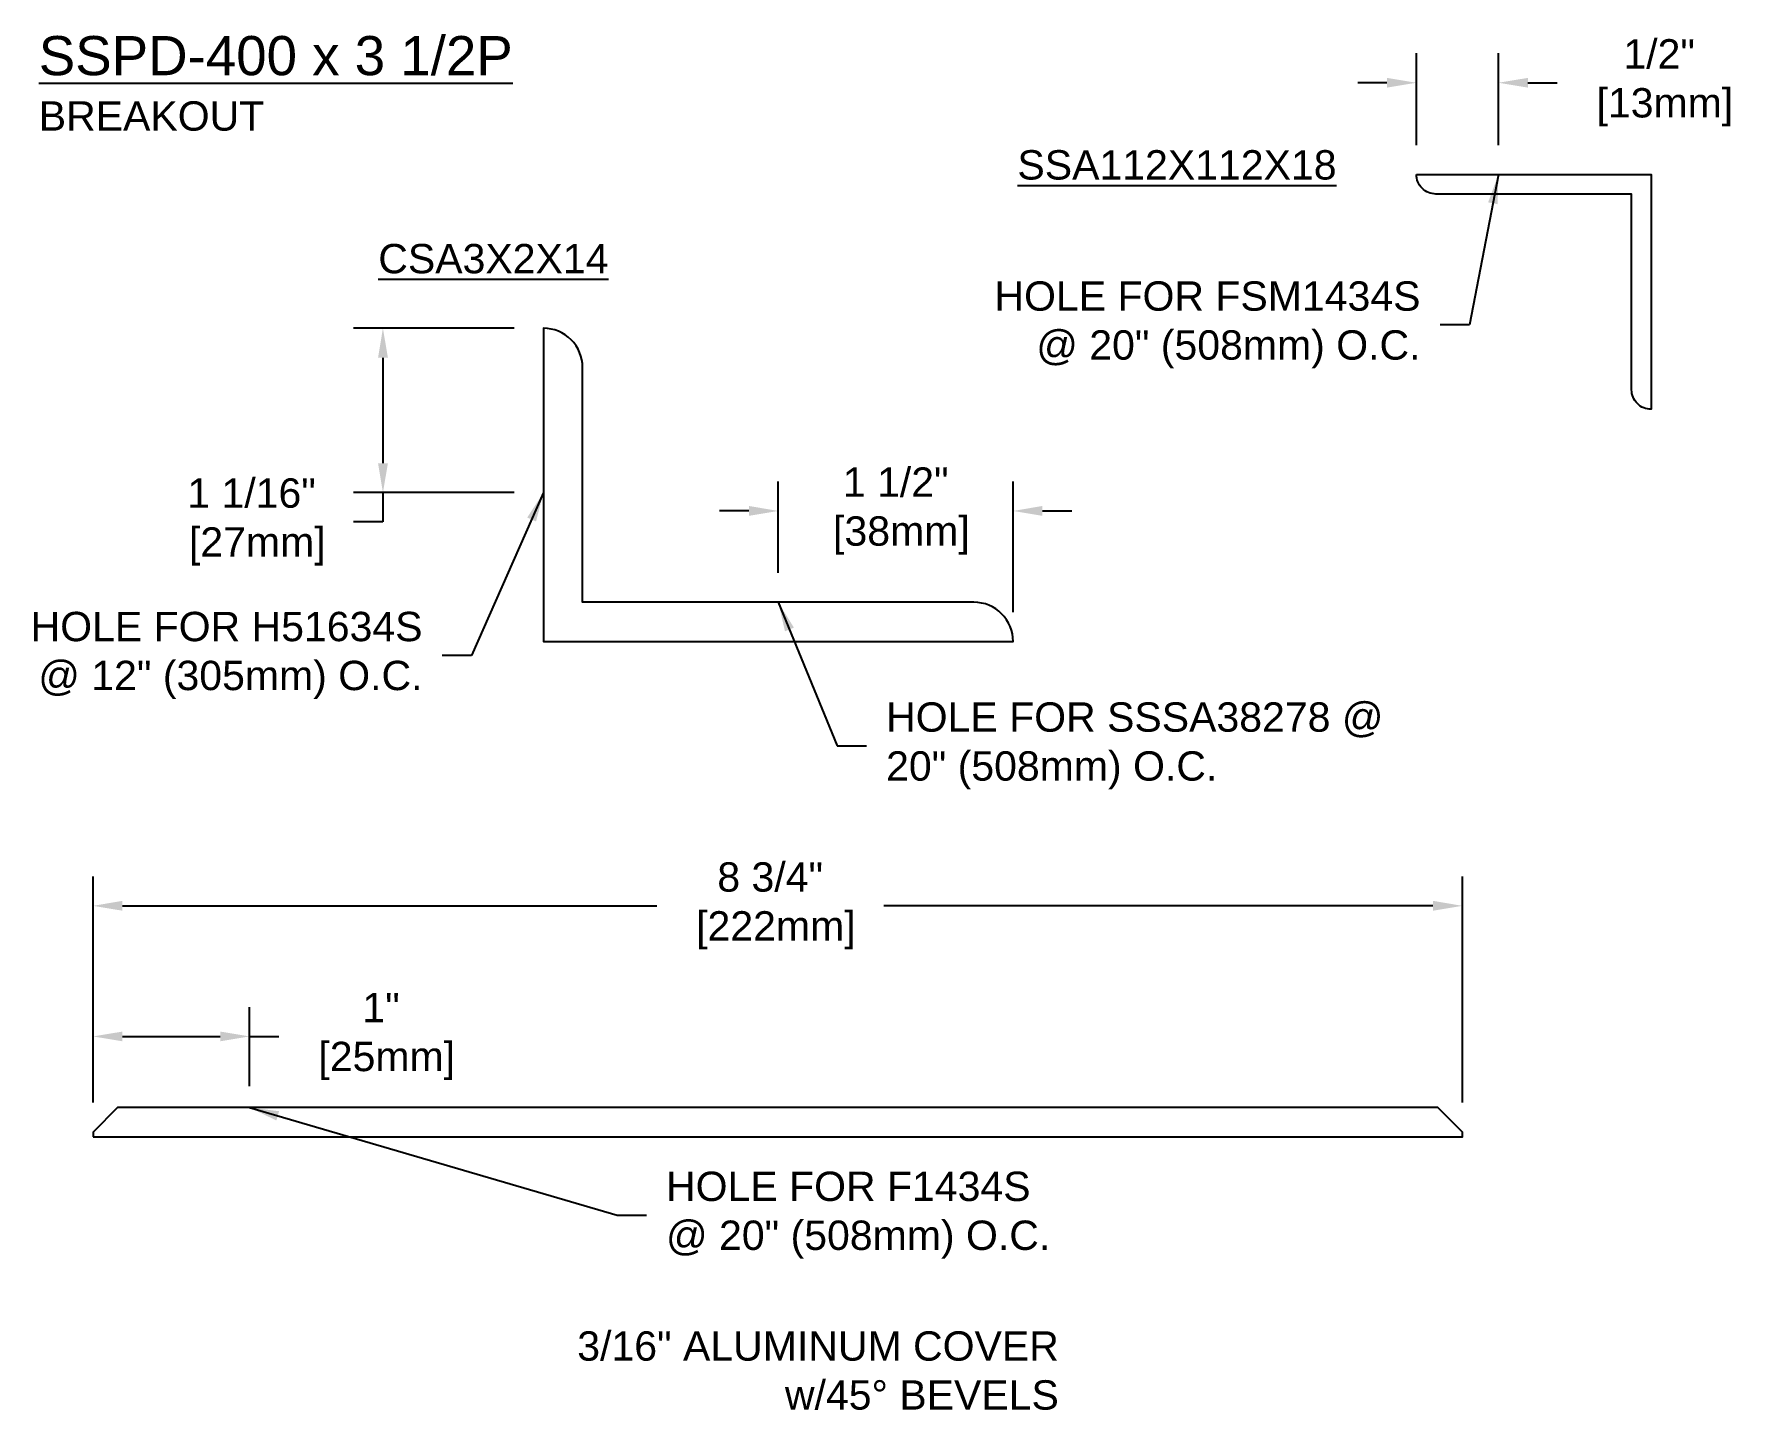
# Model space of a CAD drawing. Header units: inches. Extents: x -2 to 37.6, y 0 to 12.8.
# Drawn here: x 26.78 to 37.63, y 2 to 10.79 of the extents above; entities that cross this region are included whole.
import ezdxf

# ---------------------------------------------------------------- set-up
doc = ezdxf.new("R2010")
doc.units = ezdxf.units.IN
doc.header["$MEASUREMENT"] = 0
for name, color, linetype in [('Dimensions', 3, 'Continuous'), ('Metals', 7, 'Continuous'), ('Text', 2, 'Continuous')]:
    doc.layers.add(name, color=color, linetype=linetype)
doc.styles.add('ARIAL', font='arial.ttf')
doc.dimstyles.new('Arial', dxfattribs={"dimtxt": 0.1875, "dimasz": 0.1875, "dimexe": 0.1875, "dimexo": 0.1875, "dimgap": 0.1875, "dimtad": 0, "dimtih": 1, "dimtoh": 1, "dimdec": 4, "dimzin": 0, "dimdsep": 46, "dimlunit": 4, "dimtxsty": 'ARIAL', "dimcen": 0.1875, "dimadec": 0, "dimazin": 0, "dimtfac": 1, "dimtdec": 4, "dimtofl": 0, "dimtmove": 0, "dimatfit": 3, "dimfxl": 0, "dimfrac": 2, "dimtolj": 1, "dimtzin": 0, "dimarcsym": 0})

# ---------------------------------------------------------------- blocks, each defined once
blk = doc.blocks.new('CSA3X2X14')
at = {"layer": 'Metals'}
blk.add_lwpolyline([(0.25, 1.75, 0.414214), (0, 2), (0, 0), (3, 0, 0.414214), (2.75, 0.25), (0.25, 0.25)], format="xyb", close=True, dxfattribs=at)
blk = doc.blocks.new('SSA112X112X18')
blk.add_lwpolyline([(0, 0), (-1.5, 0), (-1.5, -1.5, 0.414214), (-1.375, -1.375), (-1.375, -0.125), (-0.125, -0.125, 0.414214)], format="xyb", close=True)
blk = doc.blocks.new('*D20')
at = {"layer": 'Defpoints', "color": 0}
for p in [(31.54, 7.744), (31.54, 7.161), (33.04, 6.911)]:
    blk.add_point(p, dxfattribs=at)
at = {"layer": 'Dimensions', "color": 0, "lineweight": -2}
for p, q in [((31.54, 7.348), (31.54, 7.932)), ((33.04, 7.098), (33.04, 7.932)), ((31.352, 7.744), (31.165, 7.744)), ((33.227, 7.744), (33.415, 7.744))]:
    blk.add_line(p, q, dxfattribs=at)
at = {"layer": 'Dimensions', "color": 0}
for points in [[(31.352, 7.776), (31.352, 7.713), (31.54, 7.744)], [(33.227, 7.776), (33.227, 7.713), (33.04, 7.744)]]:
    blk.add_solid(points, dxfattribs=at)
at = {"layer": 'Dimensions', "color": 0, "insert": (32.29, 7.744), "char_height": 0.1875, "attachment_point": 5, "style": 'ARIAL'}
blk.add_mtext('\\A1;1 1/2"\\P [38mm]', dxfattribs=at)
blk = doc.blocks.new('*D21')
at = {"layer": 'Defpoints', "color": 0}
for p in [(29.014, 8.911), (30.04, 8.911), (30.04, 7.861)]:
    blk.add_point(p, dxfattribs=at)
at = {"layer": 'Dimensions', "color": 0, "lineweight": -2}
for p, q in [((29.852, 8.911), (28.827, 8.911)), ((29.014, 8.723), (29.014, 8.049)), ((29.852, 7.861), (28.827, 7.861)), ((29.014, 7.861), (29.014, 7.674)), ((29.014, 7.674), (28.827, 7.674))]:
    blk.add_line(p, q, dxfattribs=at)
at = {"layer": 'Dimensions', "color": 0}
for points in [[(28.983, 8.723), (29.046, 8.723), (29.014, 8.911)], [(28.983, 8.049), (29.046, 8.049), (29.014, 7.861)]]:
    blk.add_solid(points, dxfattribs=at)
at = {"layer": 'Dimensions', "color": 0, "insert": (28.175, 7.674), "char_height": 0.1875, "attachment_point": 5, "style": 'ARIAL'}
blk.add_mtext('\\A1;1 1/16"\\P [27mm]', dxfattribs=at)
blk = doc.blocks.new('*D22')
at = {"layer": 'Defpoints', "color": 0}
for p in [(36.14, 10.479), (35.616, 9.893), (36.14, 9.893)]:
    blk.add_point(p, dxfattribs=at)
at = {"layer": 'Dimensions', "color": 0, "lineweight": -2}
for p, q in [((35.616, 10.081), (35.616, 10.667)), ((36.14, 10.081), (36.14, 10.667)), ((35.428, 10.479), (35.241, 10.479)), ((36.328, 10.479), (36.515, 10.479))]:
    blk.add_line(p, q, dxfattribs=at)
at = {"layer": 'Dimensions', "color": 0}
for points in [[(35.428, 10.51), (35.428, 10.448), (35.616, 10.479)], [(36.328, 10.51), (36.328, 10.448), (36.14, 10.479)]]:
    blk.add_solid(points, dxfattribs=at)
at = {"layer": 'Dimensions', "color": 0, "insert": (37.167, 10.479), "char_height": 0.1875, "attachment_point": 5, "style": 'ARIAL'}
blk.add_mtext('\\A1;1/2"\\P [13mm]', dxfattribs=at)
blk = doc.blocks.new('*D28')
at = {"layer": 'Defpoints', "color": 0}
for p in [(35.91, 5.222), (27.162, 3.777), (35.91, 3.777)]:
    blk.add_point(p, dxfattribs=at)
at = {"layer": 'Dimensions', "color": 0, "lineweight": -2}
for p, q in [((27.162, 3.965), (27.162, 5.41)), ((35.91, 3.965), (35.91, 5.41)), ((27.35, 5.222), (30.763, 5.222)), ((35.722, 5.222), (32.213, 5.222))]:
    blk.add_line(p, q, dxfattribs=at)
at = {"layer": 'Dimensions', "color": 0}
for points in [[(27.35, 5.254), (27.35, 5.191), (27.162, 5.222)], [(35.722, 5.254), (35.722, 5.191), (35.91, 5.222)]]:
    blk.add_solid(points, dxfattribs=at)
at = {"layer": 'Dimensions', "color": 0, "insert": (31.488, 5.222), "char_height": 0.1875, "attachment_point": 5, "style": 'ARIAL'}
blk.add_mtext('\\A1;8 3/4"\\P [222mm]', dxfattribs=at)
blk = doc.blocks.new('*D29')
at = {"layer": 'Defpoints', "color": 0}
for p in [(28.162, 4.388), (28.162, 3.884), (27.162, 3.777)]:
    blk.add_point(p, dxfattribs=at)
at = {"layer": 'Dimensions', "color": 0, "lineweight": -2}
for p, q in [((27.162, 3.965), (27.162, 4.575)), ((28.162, 4.071), (28.162, 4.575)), ((27.35, 4.388), (27.975, 4.388)), ((28.162, 4.388), (28.35, 4.388))]:
    blk.add_line(p, q, dxfattribs=at)
at = {"layer": 'Dimensions', "color": 0}
for points in [[(27.35, 4.419), (27.35, 4.357), (27.162, 4.388)], [(27.975, 4.419), (27.975, 4.357), (28.162, 4.388)]]:
    blk.add_solid(points, dxfattribs=at)
at = {"layer": 'Dimensions', "color": 0, "insert": (29.002, 4.388), "char_height": 0.1875, "attachment_point": 5, "style": 'ARIAL'}
blk.add_mtext('\\A1;1"\\P [25mm]', dxfattribs=at)

msp = doc.modelspace()

# ---------------------------------------------------------------- linework, layer by layer
msp.add_lwpolyline([(27.16212, 3.74608), (35.90962, 3.74608), (35.90962, 3.77733), (35.75337, 3.93358), (27.31837, 3.93358), (27.16212, 3.77733)], close=True)

# ---------------------------------------------------------------- block references
at = {"layer": 'Metals', "xscale": -1}
msp.add_blockref('SSA112X112X18', (35.61592, 9.89325), dxfattribs=at)
at = {"layer": 'Metals'}
msp.add_blockref('CSA3X2X14', (30.03978, 6.91068), dxfattribs=at)

# ---------------------------------------------------------------- texts
at = {"layer": 'Text', "style": 'ARIAL'}
for s, insert, char_height, width, attachment_point in [('{\\LSSPD-400 x 3 1/2P\\P\\H0.75x;\\lBREAKOUT}', (26.81543, 10.77727), 0.25, 4.7396332, 1), ('{\\LSSA112X112X18}', (35.10605, 9.95329), 0.1875, 2.2451472, 6), ('\\A1;{\\LCSA3X2X14}', (28.98445, 9.35443), 0.1875, 2.4899842, 4), ('HOLE FOR FSM1434S \\P@ 20" (508mm) O.C.', (35.64233, 8.93235), 0.1875, 3.9506446, 6), ('HOLE FOR H51634S \\P@ 12" (305mm) O.C.', (29.26702, 6.82159), 0.1875, 4.2482114, 6), ('HOLE FOR SSSA38278 @\\P20" (508mm) O.C.', (32.22847, 6.24347), 0.1875, 3.6647516, 4), ('HOLE FOR F1434S\\P@ 20" (508mm) O.C.', (30.82253, 3.24622), 0.1875, 3.9506446, 4), ('3/16" ALUMINUM COVER\\Pw/45%%D BEVELS', (33.332, 2.25322), 0.1875, 3.8104847, 6)]:
    msp.add_mtext(s, dxfattribs=dict(at, insert=insert, char_height=char_height, width=width, attachment_point=attachment_point))

# ---------------------------------------------------------------- dimensions: what is measured, and where the dimension line sits
at = {"layer": 'Dimensions'}
for base, p1, p2, picture, middle in [((36.14015, 10.47911), (35.61592, 9.89325), (36.14015, 9.89325), '*D22', (37.16718, 10.47911)), ((31.53978, 7.74446), (33.03978, 6.91068), (31.53978, 7.16068), '*D20', (32.28978, 7.74446)), ((35.90962, 5.22231), (27.16212, 3.77733), (35.90962, 3.77733), '*D28', (31.48766, 5.22231)), ((28.16212, 4.38784), (27.16212, 3.77733), (28.16212, 3.88358), '*D29', (29.00165, 4.38784))]:
    dim = msp.add_linear_dim(base=base, p1=p1, p2=p2, dimstyle='Arial', override={"dimpost": '\\X'}, dxfattribs=at)
    dim.commit()
    dim.dimension.update_dxf_attribs({"geometry": picture, "text_midpoint": middle, "dimtype": 160})
dim = msp.add_linear_dim(base=(29.01448, 8.91068), p1=(30.03978, 7.86102), p2=(30.03978, 8.91068), angle=90, dimstyle='Arial', override={"dimpost": '\\X'}, dxfattribs=at)
dim.commit()
dim.dimension.update_dxf_attribs({"geometry": '*D21', "text_midpoint": (28.17495, 7.67352), "dimtype": 160})

# ---------------------------------------------------------------- leaders
at = {"layer": 'Text', "annotation_type": 0, "has_hookline": 1}
for points, hookline_direction, text_width in [([(36.14015, 9.89325), (35.95483, 8.93235), (35.76733, 8.93235)], 1, 2.68741), ([(30.03978, 7.86102), (29.57952, 6.82159), (29.39202, 6.82159)], 1, 2.46935), ([(31.53978, 7.16068), (31.91597, 6.24347), (32.10347, 6.24347)], 0, 3.14721), ([(28.16212, 3.93358), (30.51003, 3.24622), (30.69753, 3.24622)], 0, 2.41793)]:
    msp.add_leader(points, dimstyle='Arial', override={"dimgap": 0.125, "dimtad": 0}, dxfattribs=dict(at, hookline_direction=hookline_direction, text_width=text_width))

doc.saveas('drawing.dxf')
